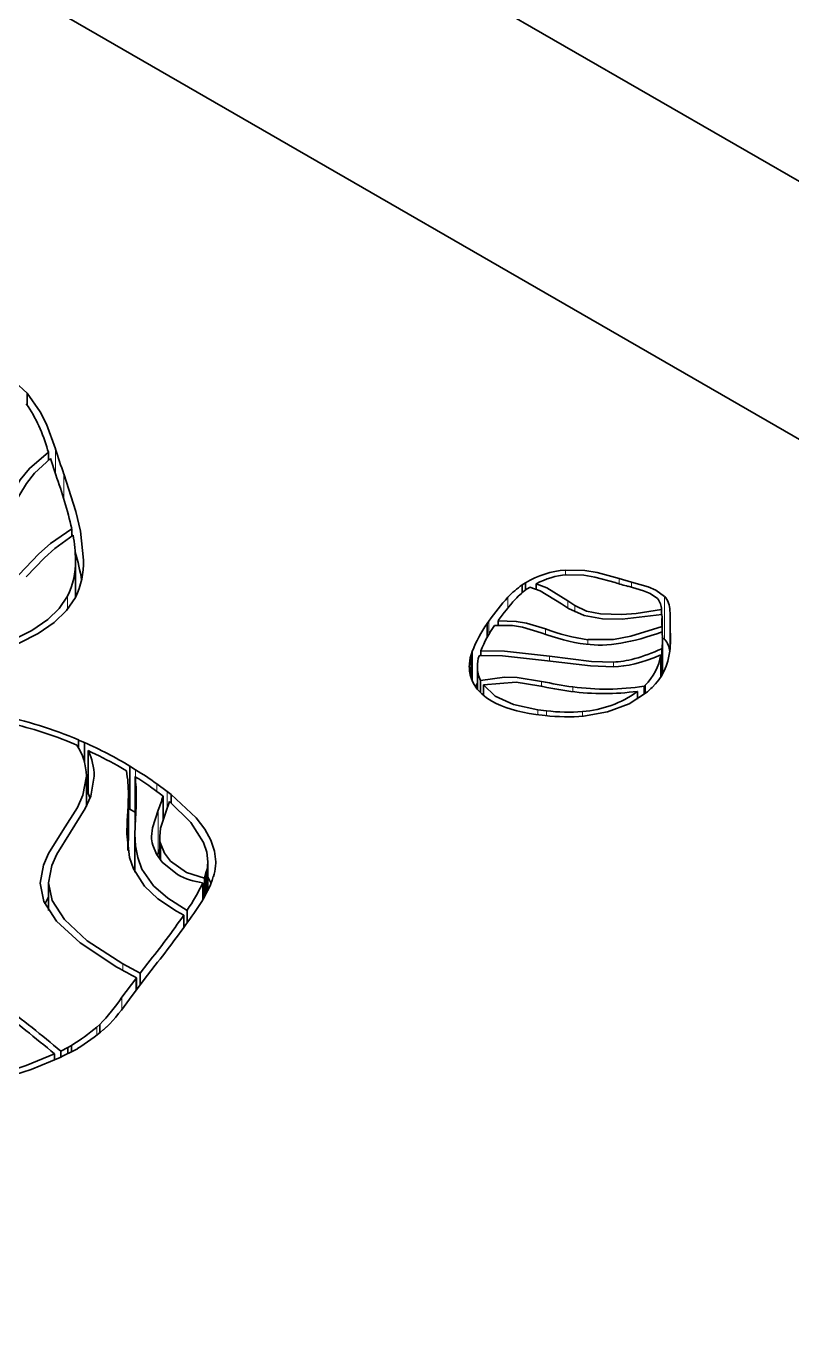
# Model space of a CAD drawing. Extents: x 315 to 857, y 212 to 651.
# Drawn here: x 722.8 to 730.07, y 623.5 to 635.94 of the extents above; entities that cross this region are included whole.
import ezdxf

# ---------------------------------------------------------------- set-up
doc = ezdxf.new("R2010")
doc.units = 0

msp = doc.modelspace()

# ---------------------------------------------------------------- linework, layer by layer
at = {"color": 7, "lineweight": 35}
for p, q in [((749.142, 623.497), (702.643, 650.343)), ((743.872, 624.09), (702.643, 647.894)), ((743.872, 624.09), (702.643, 647.894))]:
    msp.add_line(p, q, dxfattribs=at)
at = {"color": 7, "lineweight": 35, "ltscale": 0.002849}
msp.add_line((722.809, 632.458), (722.809, 632.344), dxfattribs=at)
at = {"color": 7, "lineweight": 35, "ltscale": 0.000552975}
msp.add_line((723.002, 631.921), (723.009, 631.9), dxfattribs=at)
at = {"color": 7, "lineweight": 35, "ltscale": 0.001889}
msp.add_line((723.009, 631.9), (723.009, 631.825), dxfattribs=at)
at = {"color": 7, "lineweight": 13, "ltscale": 0.005939}
msp.add_line((723.077, 631.929), (723.077, 631.692), dxfattribs=at)
at = {"color": 7, "lineweight": 35, "ltscale": 0.004144}
msp.add_line((723.028, 631.84), (723.08, 631.683), dxfattribs=at)
at = {"color": 7, "lineweight": 13, "ltscale": 0.005925}
msp.add_line((723.156, 631.692), (723.156, 631.455), dxfattribs=at)
at = {"color": 7, "lineweight": 35, "ltscale": 0.001694}
msp.add_line((723.231, 631.172), (723.231, 631.104), dxfattribs=at)
at = {"color": 7, "lineweight": 35, "ltscale": 0.008749}
msp.add_line((723.267, 630.871), (723.267, 630.521), dxfattribs=at)
at = {"color": 7, "lineweight": 13, "ltscale": 0.00112}
msp.add_line((727.917, 630.779), (727.917, 630.734), dxfattribs=at)
at = {"color": 7, "lineweight": 35, "ltscale": 0.000931906}
msp.add_line((727.538, 630.658), (727.507, 630.638), dxfattribs=at)
at = {"color": 7, "lineweight": 35, "ltscale": 0.001826}
msp.add_line((727.507, 630.638), (727.507, 630.564), dxfattribs=at)
at = {"color": 7, "lineweight": 35, "ltscale": 0.001721}
msp.add_line((727.538, 630.658), (727.538, 630.589), dxfattribs=at)
at = {"color": 7, "lineweight": 35, "ltscale": 0.000390208}
msp.add_line((727.565, 630.608), (727.578, 630.617), dxfattribs=at)
at = {"color": 7, "lineweight": 35, "ltscale": 0.001256}
msp.add_line((727.64, 630.649), (727.64, 630.598), dxfattribs=at)
at = {"color": 7, "lineweight": 35, "ltscale": 0.003104}
msp.add_line((728.545, 630.665), (728.426, 630.699), dxfattribs=at)
at = {"color": 7, "lineweight": 13, "ltscale": 0.001257}
msp.add_line((728.426, 630.699), (728.426, 630.648), dxfattribs=at)
at = {"color": 7, "lineweight": 13, "ltscale": 0.001212}
msp.add_line((728.545, 630.665), (728.545, 630.617), dxfattribs=at)
at = {"color": 7, "lineweight": 13, "ltscale": 0.003104}
msp.add_line((723.192, 630.532), (723.192, 630.408), dxfattribs=at)
at = {"color": 7, "lineweight": 13, "ltscale": 0.002515}
msp.add_line((727.371, 630.52), (727.371, 630.42), dxfattribs=at)
at = {"color": 7, "lineweight": 35, "ltscale": 0.002022}
msp.add_line((728.006, 630.441), (727.94, 630.487), dxfattribs=at)
at = {"color": 7, "lineweight": 13, "ltscale": 0.001738}
msp.add_line((727.94, 630.487), (727.94, 630.418), dxfattribs=at)
at = {"color": 7, "lineweight": 13, "ltscale": 0.010207}
for p, q in [((728.859, 630.528), (728.859, 630.12)), ((724.052, 628.498), (724.052, 628.09))]:
    msp.add_line(p, q, dxfattribs=at)
at = {"color": 7, "lineweight": 35, "ltscale": 0.002021}
msp.add_line((727.881, 630.459), (727.947, 630.413), dxfattribs=at)
at = {"color": 7, "lineweight": 13, "ltscale": 0.001553}
msp.add_line((728.006, 630.441), (728.006, 630.379), dxfattribs=at)
at = {"color": 7, "lineweight": 35, "ltscale": 0.001161}
msp.add_line((728.83, 630.403), (728.83, 630.357), dxfattribs=at)
at = {"color": 7, "lineweight": 35, "ltscale": 0.000621063}
msp.add_line((728.833, 630.357), (728.834, 630.333), dxfattribs=at)
at = {"color": 7, "lineweight": 35, "ltscale": 0.000577944}
msp.add_line((728.911, 630.371), (728.909, 630.394), dxfattribs=at)
at = {"color": 7, "lineweight": 13, "ltscale": 0.00929}
msp.add_line((728.909, 630.394), (728.909, 630.023), dxfattribs=at)
at = {"color": 7, "lineweight": 35, "ltscale": 0.000585969}
msp.add_line((728.911, 630.348), (728.911, 630.371), dxfattribs=at)
at = {"color": 7, "lineweight": 35, "ltscale": 0.001279}
msp.add_line((728.911, 630.371), (728.911, 630.32), dxfattribs=at)
at = {"color": 7, "lineweight": 35, "ltscale": 0.000723905}
msp.add_line((727.19, 630.294), (727.173, 630.27), dxfattribs=at)
at = {"color": 7, "lineweight": 35, "ltscale": 0.003317}
msp.add_line((727.173, 630.27), (727.173, 630.137), dxfattribs=at)
at = {"color": 7, "lineweight": 13, "ltscale": 0.003172}
msp.add_line((727.19, 630.294), (727.19, 630.167), dxfattribs=at)
at = {"color": 7, "lineweight": 35, "ltscale": 0.001082}
msp.add_line((727.278, 630.298), (727.278, 630.255), dxfattribs=at)
at = {"color": 7, "lineweight": 35, "ltscale": 0.000529515}
msp.add_line((728.834, 630.333), (728.833, 630.311), dxfattribs=at)
at = {"color": 7, "lineweight": 35, "ltscale": 0.000679059}
msp.add_line((728.833, 630.311), (728.833, 630.284), dxfattribs=at)
at = {"color": 7, "lineweight": 13, "ltscale": 0.001335}
msp.add_line((728.833, 630.311), (728.833, 630.258), dxfattribs=at)
at = {"color": 7, "lineweight": 35, "ltscale": 0.000656172}
msp.add_line((728.833, 630.284), (728.833, 630.258), dxfattribs=at)
at = {"color": 7, "lineweight": 35, "ltscale": 0.000356001}
msp.add_line((728.833, 630.258), (728.834, 630.244), dxfattribs=at)
at = {"color": 7, "lineweight": 35, "ltscale": 0.001981}
msp.add_line((728.834, 630.333), (728.834, 630.253), dxfattribs=at)
at = {"color": 7, "lineweight": 35, "ltscale": 0.001292}
msp.add_line((728.834, 630.244), (728.834, 630.192), dxfattribs=at)
at = {"color": 7, "lineweight": 35, "ltscale": 0.001692}
msp.add_line((728.91, 630.28), (728.911, 630.348), dxfattribs=at)
at = {"color": 7, "lineweight": 35, "ltscale": 0.000537216}
msp.add_line((728.911, 630.259), (728.91, 630.28), dxfattribs=at)
at = {"color": 7, "lineweight": 35, "ltscale": 0.006213}
msp.add_line((728.91, 630.28), (728.91, 630.032), dxfattribs=at)
at = {"color": 7, "lineweight": 35, "ltscale": 0.000659752}
msp.add_line((728.912, 630.232), (728.911, 630.259), dxfattribs=at)
at = {"color": 7, "lineweight": 13, "ltscale": 0.005582}
msp.add_line((728.911, 630.259), (728.911, 630.036), dxfattribs=at)
at = {"color": 7, "lineweight": 35, "ltscale": 0.002484}
msp.add_line((728.915, 630.133), (728.912, 630.232), dxfattribs=at)
at = {"color": 7, "lineweight": 13, "ltscale": 0.004597}
msp.add_line((728.912, 630.232), (728.912, 630.049), dxfattribs=at)
at = {"color": 7, "lineweight": 13, "ltscale": 0.001295}
msp.add_line((727.728, 630.22), (727.728, 630.169), dxfattribs=at)
at = {"color": 7, "lineweight": 13, "ltscale": 0.001137}
for p, q in [((728.131, 630.118), (728.131, 630.072)), ((727.986, 629.67), (727.986, 629.624))]:
    msp.add_line(p, q, dxfattribs=at)
at = {"color": 7, "lineweight": 35, "ltscale": 0.000965287}
msp.add_line((728.859, 630.12), (728.831, 630.146), dxfattribs=at)
at = {"color": 7, "lineweight": 35, "ltscale": 0.001644}
msp.add_line((728.836, 630.193), (728.838, 630.127), dxfattribs=at)
at = {"color": 7, "lineweight": 35, "ltscale": 0.008447}
msp.add_line((728.838, 630.127), (728.838, 629.789), dxfattribs=at)
at = {"color": 7, "lineweight": 35, "ltscale": 0.000874946}
msp.add_line((727.032, 630.006), (727.022, 629.973), dxfattribs=at)
at = {"color": 7, "lineweight": 35, "ltscale": 0.007025}
msp.add_line((727.032, 630.006), (727.032, 629.725), dxfattribs=at)
at = {"color": 7, "lineweight": 35, "ltscale": 0.001109}
msp.add_line((727.114, 630.012), (727.114, 629.968), dxfattribs=at)
at = {"color": 7, "lineweight": 35, "ltscale": 0.000204229}
msp.add_line((728.834, 630.039), (728.833, 630.031), dxfattribs=at)
at = {"color": 7, "lineweight": 35, "ltscale": 0.006253}
msp.add_line((728.833, 630.031), (728.833, 629.781), dxfattribs=at)
at = {"color": 7, "lineweight": 35, "ltscale": 0.006418}
msp.add_line((728.834, 630.039), (728.834, 629.783), dxfattribs=at)
at = {"color": 7, "lineweight": 35, "ltscale": 0.000693575}
msp.add_line((728.908, 630.009), (728.911, 630.037), dxfattribs=at)
at = {"color": 7, "lineweight": 35, "ltscale": 0.00553}
msp.add_line((727.022, 629.973), (727.022, 629.752), dxfattribs=at)
at = {"color": 7, "lineweight": 35, "ltscale": 0.005309}
msp.add_line((727.082, 629.859), (727.082, 629.647), dxfattribs=at)
at = {"color": 7, "lineweight": 35, "ltscale": 5.11568e-05}
msp.add_line((727.098, 629.965), (727.098, 629.967), dxfattribs=at)
at = {"color": 7, "lineweight": 13, "ltscale": 0.001147}
msp.add_line((727.766, 629.96), (727.766, 629.914), dxfattribs=at)
at = {"color": 7, "lineweight": 13, "ltscale": 0.001111}
msp.add_line((728.373, 629.905), (728.373, 629.861), dxfattribs=at)
at = {"color": 7, "lineweight": 35, "ltscale": 0.005202}
msp.add_line((728.823, 629.973), (728.823, 629.765), dxfattribs=at)
at = {"color": 7, "lineweight": 35, "ltscale": 0.00060262}
msp.add_line((727.038, 629.713), (727.05, 629.692), dxfattribs=at)
at = {"color": 7, "lineweight": 35, "ltscale": 0.001056}
msp.add_line((727.082, 629.709), (727.063, 629.671), dxfattribs=at)
at = {"color": 7, "lineweight": 35, "ltscale": 0.002878}
msp.add_line((727.11, 629.73), (727.11, 629.615), dxfattribs=at)
at = {"color": 7, "lineweight": 35, "ltscale": 0.002457}
msp.add_line((727.138, 629.689), (727.138, 629.591), dxfattribs=at)
at = {"color": 7, "lineweight": 13, "ltscale": 0.00118}
msp.add_line((727.69, 629.722), (727.69, 629.675), dxfattribs=at)
at = {"color": 7, "lineweight": 35, "ltscale": 0.001801}
msp.add_line((728.6, 629.626), (728.6, 629.554), dxfattribs=at)
at = {"color": 7, "lineweight": 35, "ltscale": 0.000334167}
msp.add_line((728.674, 629.685), (728.664, 629.676), dxfattribs=at)
at = {"color": 7, "lineweight": 35, "ltscale": 0.001953}
msp.add_line((728.664, 629.676), (728.664, 629.598), dxfattribs=at)
at = {"color": 7, "lineweight": 35, "ltscale": 0.001979}
msp.add_line((728.674, 629.685), (728.674, 629.606), dxfattribs=at)
at = {"color": 7, "lineweight": 35, "ltscale": 0.001137}
msp.add_line((728.695, 629.623), (728.729, 629.653), dxfattribs=at)
at = {"color": 7, "lineweight": 35, "ltscale": 0.000351141}
msp.add_line((728.729, 629.653), (728.74, 629.663), dxfattribs=at)
at = {"color": 7, "lineweight": 35, "ltscale": 0.002209}
msp.add_line((727.636, 629.408), (727.724, 629.398), dxfattribs=at)
at = {"color": 7, "lineweight": 35, "ltscale": 0.002117}
msp.add_line((727.738, 629.441), (727.654, 629.452), dxfattribs=at)
at = {"color": 7, "lineweight": 13, "ltscale": 0.001141}
msp.add_line((727.654, 629.452), (727.654, 629.406), dxfattribs=at)
at = {"color": 7, "lineweight": 13, "ltscale": 0.001129}
msp.add_line((727.738, 629.441), (727.738, 629.396), dxfattribs=at)
at = {"color": 7, "lineweight": 13, "ltscale": 0.001122}
msp.add_line((728.079, 629.435), (728.079, 629.39), dxfattribs=at)
at = {"color": 7, "lineweight": 35, "ltscale": 0.00079884}
msp.add_line((723.25, 629.13), (723.28, 629.117), dxfattribs=at)
at = {"color": 7, "lineweight": 35, "ltscale": 0.001508}
msp.add_line((723.352, 629.141), (723.296, 629.165), dxfattribs=at)
at = {"color": 7, "lineweight": 35, "ltscale": 0.00192}
msp.add_line((723.296, 629.165), (723.296, 629.089), dxfattribs=at)
at = {"color": 7, "lineweight": 35, "ltscale": 0.004645}
msp.add_line((723.352, 629.141), (723.352, 628.955), dxfattribs=at)
at = {"color": 7, "lineweight": 35, "ltscale": 0.010207}
for p, q in [((723.386, 629.064), (723.386, 628.656)), ((723.784, 628.916), (723.784, 628.508)), ((723.832, 628.819), (723.832, 628.411)), ((723.769, 628.646), (723.769, 628.238))]:
    msp.add_line(p, q, dxfattribs=at)
at = {"color": 7, "lineweight": 35, "ltscale": 0.001806}
msp.add_line((723.666, 628.922), (723.728, 628.885), dxfattribs=at)
at = {"color": 7, "lineweight": 35, "ltscale": 0.000638569}
msp.add_line((723.728, 628.885), (723.75, 628.872), dxfattribs=at)
at = {"color": 7, "lineweight": 35, "ltscale": 0.001563}
for p, q in [((723.837, 628.883), (723.784, 628.916)), ((723.837, 628.475), (723.784, 628.508))]:
    msp.add_line(p, q, dxfattribs=at)
at = {"color": 7, "lineweight": 13, "ltscale": 0.001688}
msp.add_line((723.837, 628.883), (723.837, 628.816), dxfattribs=at)
at = {"color": 7, "lineweight": 35, "ltscale": 0.007237}
msp.add_line((723.37, 628.823), (723.37, 628.534), dxfattribs=at)
at = {"color": 7, "lineweight": 35, "ltscale": 0.002997}
msp.add_line((724.136, 628.677), (724.039, 628.749), dxfattribs=at)
at = {"color": 7, "lineweight": 13, "ltscale": 0.001788}
msp.add_line((724.039, 628.749), (724.039, 628.677), dxfattribs=at)
at = {"color": 7, "lineweight": 35, "ltscale": 0.000452723}
msp.add_line((723.386, 628.717), (723.37, 628.725), dxfattribs=at)
at = {"color": 7, "lineweight": 35, "ltscale": 0.001149}
msp.add_line((723.405, 628.614), (723.386, 628.656), dxfattribs=at)
at = {"color": 7, "lineweight": 35, "ltscale": 0.002935}
msp.add_line((723.98, 628.721), (724.074, 628.651), dxfattribs=at)
at = {"color": 7, "lineweight": 35, "ltscale": 0.00075092}
msp.add_line((724.074, 628.651), (724.098, 628.632), dxfattribs=at)
at = {"color": 7, "lineweight": 35, "ltscale": 0.005623}
msp.add_line((724.098, 628.632), (724.098, 628.407), dxfattribs=at)
at = {"color": 7, "lineweight": 35, "ltscale": 0.001287}
msp.add_line((724.176, 628.646), (724.136, 628.677), dxfattribs=at)
at = {"color": 7, "lineweight": 13, "ltscale": 0.004118}
msp.add_line((724.136, 628.677), (724.136, 628.513), dxfattribs=at)
at = {"color": 7, "lineweight": 35, "ltscale": 0.002032}
msp.add_line((724.176, 628.646), (724.176, 628.564), dxfattribs=at)
at = {"color": 7, "lineweight": 35, "ltscale": 0.000426289}
msp.add_line((723.784, 628.508), (723.769, 628.516), dxfattribs=at)
at = {"color": 7, "lineweight": 35, "ltscale": 0.00241}
msp.add_line((724.127, 628.488), (724.158, 628.58), dxfattribs=at)
at = {"color": 7, "lineweight": 13, "ltscale": 0.007851}
msp.add_line((723.761, 628.456), (723.761, 628.142), dxfattribs=at)
at = {"color": 7, "lineweight": 35, "ltscale": 0.000628547}
msp.add_line((723.835, 628.386), (723.832, 628.411), dxfattribs=at)
at = {"color": 7, "lineweight": 35, "ltscale": 0.009079}
msp.add_line((723.831, 628.273), (723.831, 627.91), dxfattribs=at)
at = {"color": 7, "lineweight": 35, "ltscale": 0.005347}
msp.add_line((724.066, 628.248), (724.066, 628.035), dxfattribs=at)
at = {"color": 7, "lineweight": 35, "ltscale": 0.003076}
msp.add_line((723.769, 628.238), (723.765, 628.115), dxfattribs=at)
at = {"color": 7, "lineweight": 35, "ltscale": 0.001011}
msp.add_line((724.066, 628.128), (724.052, 628.09), dxfattribs=at)
at = {"color": 7, "lineweight": 13, "ltscale": 0.003831}
msp.add_line((724.076, 628.175), (724.076, 628.022), dxfattribs=at)
at = {"color": 7, "lineweight": 35, "ltscale": 0.00058667}
msp.add_line((724.052, 628.09), (724.044, 628.068), dxfattribs=at)
at = {"color": 7, "lineweight": 35, "ltscale": 0.000267046}
msp.add_line((724.522, 628.008), (724.522, 627.997), dxfattribs=at)
at = {"color": 7, "lineweight": 35, "ltscale": 0.006833}
msp.add_line((724.522, 628.008), (724.522, 627.735), dxfattribs=at)
at = {"color": 7, "lineweight": 13, "ltscale": 0.006573}
msp.add_line((724.522, 627.997), (724.522, 627.734), dxfattribs=at)
at = {"color": 7, "lineweight": 35, "ltscale": 0.000312839}
msp.add_line((724.599, 627.997), (724.599, 628.009), dxfattribs=at)
at = {"color": 7, "lineweight": 35, "ltscale": 0.001701}
msp.add_line((724.508, 627.918), (724.492, 627.852), dxfattribs=at)
at = {"color": 7, "lineweight": 35, "ltscale": 9.64326e-05}
msp.add_line((724.512, 627.918), (724.508, 627.918), dxfattribs=at)
at = {"color": 7, "lineweight": 35, "ltscale": 0.005272}
msp.add_line((724.508, 627.918), (724.508, 627.707), dxfattribs=at)
at = {"color": 7, "lineweight": 35, "ltscale": 0.005083}
msp.add_line((724.512, 627.918), (724.512, 627.715), dxfattribs=at)
at = {"color": 7, "lineweight": 35, "ltscale": 0.00092854}
msp.add_line((724.565, 627.832), (724.574, 627.869), dxfattribs=at)
at = {"color": 7, "lineweight": 35, "ltscale": 8.86193e-05}
msp.add_line((724.574, 627.869), (724.577, 627.868), dxfattribs=at)
at = {"color": 7, "lineweight": 35, "ltscale": 0.00055291}
msp.add_line((724.577, 627.868), (724.583, 627.89), dxfattribs=at)
at = {"color": 7, "lineweight": 35, "ltscale": 0.006592}
msp.add_line((723.011, 627.808), (723.011, 627.545), dxfattribs=at)
at = {"color": 7, "lineweight": 35, "ltscale": 0.004024}
msp.add_line((724.474, 627.809), (724.474, 627.648), dxfattribs=at)
at = {"color": 7, "lineweight": 35, "ltscale": 0.004333}
msp.add_line((724.492, 627.852), (724.492, 627.679), dxfattribs=at)
at = {"color": 7, "lineweight": 35, "ltscale": 0.001729}
msp.add_line((724.553, 627.803), (724.522, 627.864), dxfattribs=at)
at = {"color": 7, "lineweight": 35, "ltscale": 0.001954}
msp.add_line((723.011, 627.677), (722.977, 627.606), dxfattribs=at)
at = {"color": 7, "lineweight": 35, "ltscale": 0.001999}
msp.add_line((724.225, 627.54), (724.295, 627.502), dxfattribs=at)
at = {"color": 7, "lineweight": 35, "ltscale": 0.002934}
msp.add_line((724.295, 627.502), (724.295, 627.384), dxfattribs=at)
at = {"color": 7, "lineweight": 35, "ltscale": 0.002983}
msp.add_line((724.326, 627.547), (724.326, 627.428), dxfattribs=at)
at = {"color": 7, "lineweight": 35, "ltscale": 0.000767795}
msp.add_line((724.372, 627.493), (724.39, 627.518), dxfattribs=at)
at = {"color": 7, "lineweight": 35, "ltscale": 0.004641}
msp.add_line((723.88, 626.949), (723.717, 627.038), dxfattribs=at)
at = {"color": 7, "lineweight": 13, "ltscale": 0.001559}
msp.add_line((723.717, 627.038), (723.717, 626.975), dxfattribs=at)
at = {"color": 7, "lineweight": 35, "ltscale": 0.003037}
msp.add_line((723.954, 627.045), (723.88, 626.949), dxfattribs=at)
at = {"color": 7, "lineweight": 35, "ltscale": 0.004687}
msp.add_line((723.91, 626.878), (724.024, 627.027), dxfattribs=at)
at = {"color": 7, "lineweight": 35, "ltscale": 0.005489}
msp.add_line((723.84, 626.896), (723.708, 626.721), dxfattribs=at)
at = {"color": 7, "lineweight": 35, "ltscale": 0.005462}
msp.add_line((723.778, 626.704), (723.91, 626.878), dxfattribs=at)
at = {"color": 7, "lineweight": 35, "ltscale": 0.000287198}
msp.add_line((723.847, 626.906), (723.84, 626.896), dxfattribs=at)
at = {"color": 7, "lineweight": 13, "ltscale": 0.002759}
msp.add_line((723.84, 626.896), (723.84, 626.786), dxfattribs=at)
at = {"color": 7, "lineweight": 35, "ltscale": 0.002753}
msp.add_line((723.847, 626.906), (723.847, 626.795), dxfattribs=at)
at = {"color": 7, "lineweight": 35, "ltscale": 0.002731}
msp.add_line((723.88, 626.949), (723.88, 626.839), dxfattribs=at)
at = {"color": 7, "lineweight": 13, "ltscale": 0.002835}
msp.add_line((723.708, 626.721), (723.708, 626.608), dxfattribs=at)
at = {"color": 7, "lineweight": 35, "ltscale": 0.000942931}
msp.add_line((723.497, 626.463), (723.469, 626.438), dxfattribs=at)
at = {"color": 7, "lineweight": 13, "ltscale": 0.001927}
msp.add_line((723.469, 626.438), (723.469, 626.361), dxfattribs=at)
at = {"color": 7, "lineweight": 35, "ltscale": 0.001985}
msp.add_line((723.497, 626.463), (723.497, 626.384), dxfattribs=at)
at = {"color": 7, "lineweight": 35, "ltscale": 0.000992072}
msp.add_line((723.533, 626.413), (723.562, 626.44), dxfattribs=at)
at = {"color": 7, "lineweight": 35, "ltscale": 0.001006}
msp.add_line((723.23, 626.264), (723.195, 626.245), dxfattribs=at)
at = {"color": 7, "lineweight": 35, "ltscale": 0.001527}
msp.add_line((723.23, 626.264), (723.23, 626.203), dxfattribs=at)
at = {"color": 7, "lineweight": 35, "ltscale": 0.001411}
msp.add_line((723.067, 626.183), (723.067, 626.126), dxfattribs=at)
at = {"color": 7, "lineweight": 35, "ltscale": 0.000822631}
msp.add_line((723.12, 626.15), (723.15, 626.164), dxfattribs=at)
at = {"color": 7, "lineweight": 35, "ltscale": 0.001908}
msp.add_line((723.195, 626.245), (723.126, 626.211), dxfattribs=at)
at = {"color": 7, "lineweight": 35, "ltscale": 0.001443}
msp.add_line((723.126, 626.211), (723.126, 626.153), dxfattribs=at)
at = {"color": 7, "lineweight": 35, "ltscale": 0.002706}
msp.add_line((723.15, 626.164), (723.247, 626.212), dxfattribs=at)
at = {"color": 7, "lineweight": 35, "ltscale": 0.00148}
msp.add_line((723.195, 626.245), (723.195, 626.186), dxfattribs=at)
at = {"color": 7, "lineweight": 35, "ltscale": 0.001098}
msp.add_line((723.247, 626.212), (723.285, 626.233), dxfattribs=at)
at = {"color": 7, "lineweight": 35}
for points in [[(722.809, 632.458), (722.69, 632.568), (722.603, 632.629), (722.42, 632.732)], [(723.077, 631.929), (722.992, 632.165), (722.932, 632.283), (722.809, 632.458)], [(723.009, 631.9), (722.829, 631.745), (722.741, 631.636), (722.602, 631.406)], [(722.675, 631.393), (722.801, 631.601), (722.878, 631.7), (723.028, 631.84)], [(723.344, 630.874), (723.314, 631.149), (723.27, 631.335), (723.156, 631.692)], [(723.231, 631.172), (723.03, 631.031), (722.919, 630.933), (722.73, 630.735)], [(722.799, 630.714), (722.971, 630.894), (723.069, 630.983), (723.243, 631.112)], [(728.426, 630.699), (728.217, 630.756), (728.101, 630.775), (727.917, 630.779)], [(727.927, 630.735), (728.091, 630.731), (728.196, 630.713), (728.388, 630.66)], [(727.578, 630.617), (727.678, 630.583), (727.881, 630.459)], [(727.94, 630.487), (727.74, 630.611), (727.64, 630.649)], [(728.513, 630.625), (728.658, 630.583), (728.721, 630.558), (728.791, 630.508)], [(728.859, 630.528), (728.775, 630.589), (728.703, 630.619), (728.545, 630.665)], [(723.192, 630.532), (723.112, 630.414), (723.004, 630.309), (722.853, 630.205), (722.675, 630.115), (722.42, 630.017), (722.141, 629.937), (721.746, 629.851), (720.962, 629.727)], [(720.981, 629.684), (721.781, 629.81), (722.186, 629.899), (722.472, 629.983), (722.733, 630.084), (722.912, 630.176), (723.065, 630.282), (723.18, 630.394), (723.266, 630.52)], [(727.947, 630.413), (728.094, 630.346), (728.27, 630.315), (728.457, 630.312), (728.833, 630.357)], [(728.83, 630.403), (728.587, 630.367), (728.451, 630.357), (728.251, 630.363), (728.117, 630.389), (728.006, 630.441)], [(727.245, 630.253), (727.415, 630.252), (727.51, 630.237), (727.688, 630.182)], [(727.728, 630.22), (727.548, 630.275), (727.45, 630.292), (727.278, 630.298)], [(728.834, 630.244), (728.537, 630.15), (728.374, 630.12), (728.131, 630.118)], [(727.766, 629.96), (727.34, 630.009), (727.114, 630.012)], [(727.098, 629.967), (727.319, 629.966), (727.748, 629.917)], [(727.748, 629.917), (728.155, 629.868), (728.374, 629.861)], [(728.373, 629.905), (728.163, 629.912), (727.766, 629.96)], [(727.69, 629.722), (727.46, 629.759), (727.338, 629.761), (727.11, 629.73)], [(727.138, 629.689), (727.449, 629.715), (727.665, 629.68)], [(727.654, 629.452), (727.424, 629.502), (727.251, 629.582), (727.138, 629.689)], [(728.09, 629.391), (728.317, 629.431), (728.521, 629.51), (728.695, 629.623)], [(723.37, 628.823), (723.337, 628.64), (723.286, 628.525), (723.148, 628.305)], [(723.22, 628.289), (723.36, 628.515), (723.411, 628.633), (723.445, 628.821)], [(724.599, 628.009), (724.587, 628.11), (724.552, 628.213), (724.494, 628.318), (724.412, 628.425), (724.176, 628.646)], [(724.052, 628.498), (723.998, 628.331), (723.989, 628.249)], [(724.158, 628.58), (724.36, 628.381), (724.481, 628.191), (724.512, 628.099), (724.522, 628.008)], [(724.066, 628.248), (724.075, 628.327), (724.127, 628.488)], [(723.148, 628.305), (723.012, 628.088), (722.962, 627.977), (722.93, 627.805)], [(723.011, 627.808), (723.041, 627.974), (723.089, 628.08), (723.22, 628.289)], [(723.754, 628.274), (723.778, 628.05), (723.817, 627.94), (723.922, 627.778), (724.049, 627.658), (724.225, 627.54)], [(724.326, 627.547), (724.142, 627.663), (724.008, 627.78), (723.897, 627.939), (723.857, 628.048), (723.837, 628.159), (723.831, 628.273)], [(724, 628.167), (724.036, 628.081), (724.09, 628.005), (724.235, 627.888)], [(724.492, 627.852), (724.32, 627.905), (724.169, 628.015), (724.113, 628.089), (724.076, 628.175)], [(722.93, 627.805), (722.966, 627.631), (723.086, 627.443), (723.311, 627.237), (723.66, 627.008)], [(723.717, 627.038), (723.379, 627.259), (723.161, 627.459), (723.045, 627.641), (723.011, 627.808)], [(723.067, 626.183), (722.799, 626.073), (722.253, 625.897)], [(722.288, 625.857), (722.845, 626.037), (723.12, 626.15)]]:
    msp.add_lwpolyline(points, dxfattribs=at)
for centre, radius, start, end in [((721.59, 631.536), 1.463, 15.2584, 34.2278), ((729.04, 633.769), 6.24, 197.1512, 199.4472), ((719.048, 630.208), 4.293, 12.9803, 20.0966), ((721.89, 630.858), 1.377, 0.5541, 10.6331), ((722.542, 630.851), 0.724, 333.8939, 1.6313), ((720.991, 630.285), 2.368, 9.7017, 16.2731), ((722.588, 630.853), 0.755, 333.7906, 1.562), ((727.976, 629.939), 0.842, 93.9974, 121.3339), ((727.989, 630.013), 0.725, 94.9381, 118.773), ((727.934, 630.006), 0.762, 124.0436, 137.5415), ((727.95, 630.038), 0.688, 123.98, 137.8219), ((729.001, 632.601), 2.036, 252.4793, 256.1449), ((729.212, 628.86), 2.479, 137.9329, 144.6469), ((729.233, 628.898), 2.405, 138.2145, 144.3724), ((728.647, 630.396), 0.183, 2.3835, 37.9519), ((728.692, 630.391), 0.217, 0.9177, 39.3246), ((728.189, 629.555), 1.242, 144.8236, 158.6595), ((728.233, 629.562), 1.206, 145.0345, 158.0723), ((728.379, 632.005), 1.949, 249.2301, 262.1512), ((728.387, 631.956), 1.856, 249.211, 262.07), ((727.887, 630.123), 0.951, 354.9201, 0.2132), ((728.703, 629.988), 0.205, 4.8178, 40.1115), ((727.852, 630.129), 1.063, 354.9962, 0.2024), ((728.347, 630.066), 0.563, 314.2141, 354.1993), ((727.417, 629.854), 0.413, 163.2321, 179.4602), ((727.464, 629.856), 0.383, 163.3301, 179.4691), ((727.376, 629.857), 0.294, 179.6348, 205.592), ((728.305, 630.058), 0.524, 314.659, 350.6413), ((727.324, 629.856), 0.319, 179.6737, 206.6603), ((727.433, 629.936), 0.455, 212.5816, 241.8443), ((728.564, 633.862), 4.277, 257.8634, 261.9884), ((728.585, 633.885), 4.258, 257.8774, 261.9167), ((728.283, 632.013), 2.407, 262.4794, 277.5616), ((728.303, 631.923), 2.275, 261.9889, 279.1156), ((728.007, 630.443), 1.01, 274.054, 305.9584), ((721.794, 625.646), 3.827, 66.8851, 78.7622), ((727.944, 631.325), 1.94, 263.4858, 274.3191), ((727.943, 631.226), 1.796, 263.4273, 274.3149), ((721.817, 625.698), 3.719, 67.3367, 77.147), ((722.812, 628.812), 0.558, 1.2174, 33.1578), ((721.701, 625.451), 4.043, 58.9917, 65.9013), ((721.81, 625.617), 3.79, 60.6945, 65.4361), ((722.887, 628.815), 0.558, 0.6147, 26.5645), ((722.575, 628.659), 1.194, 359.3995, 10.2898), ((721.782, 625.568), 3.9, 54.6297, 58.2026), ((721.767, 625.543), 3.872, 55.1499, 57.7795), ((722.279, 628.625), 1.565, 359.6892, 7.1305), ((720.717, 628.673), 3.052, 355.9138, 359.4972), ((721.071, 628.627), 2.773, 356.4122, 359.7655), ((722.39, 629.142), 1.782, 338.8183, 343.3822), ((726.757, 628.242), 3.003, 175.9317, 179.3952), ((726.791, 628.242), 2.96, 175.9044, 179.3998), ((724.284, 628.247), 0.295, 179.7393, 195.691), ((724.333, 628.247), 0.267, 179.675, 195.6712), ((724.078, 628.014), 0.444, 347.4841, 357.8181), ((724.122, 628.013), 0.477, 344.9834, 357.9655), ((724.554, 628.458), 0.654, 240.7319, 262.9403), ((723.075, 628.429), 1.53, 324.8404, 336.1025), ((723.217, 628.384), 1.457, 323.5645, 337.7448), ((716.085, 633.284), 10.042, 321.5893, 324.8428), ((716.138, 633.288), 10.069, 321.5523, 324.8641), ((726.435, 631.859), 5.589, 240.2305, 242.4139), ((715.202, 616.86), 12.198, 49.8489, 53.1645), ((715.216, 616.826), 12.274, 49.8716, 53.1557), ((721.997, 627.895), 2.074, 316.3361, 325.5495), ((722.034, 627.902), 2.116, 316.248, 325.4964), ((722.154, 627.997), 2.039, 301.8402, 310.1442), ((722.144, 628.067), 2.159, 301.9011, 310.0322)]:
    msp.add_arc(centre, radius, start, end, dxfattribs=at)
for centre, major_axis, ratio, start_param, end_param in [((732.623, 636.585), (-4.817, -6.39), 0.267022, 0.149056, 0.395684), ((729.364, 630.834), (1.163, 0.866), 0.288236, 3.516532, 4.038532), ((733.28, 635.529), (-5.136, -5.595), 0.177038, 0.163669, 0.360393), ((729.234, 630.48), (2.212, 0.726), 0.368641, 3.460184, 3.79177)]:
    msp.add_ellipse(centre, major_axis=major_axis, ratio=ratio, start_param=start_param, end_param=end_param, dxfattribs=at)

doc.saveas('drawing.dxf')
